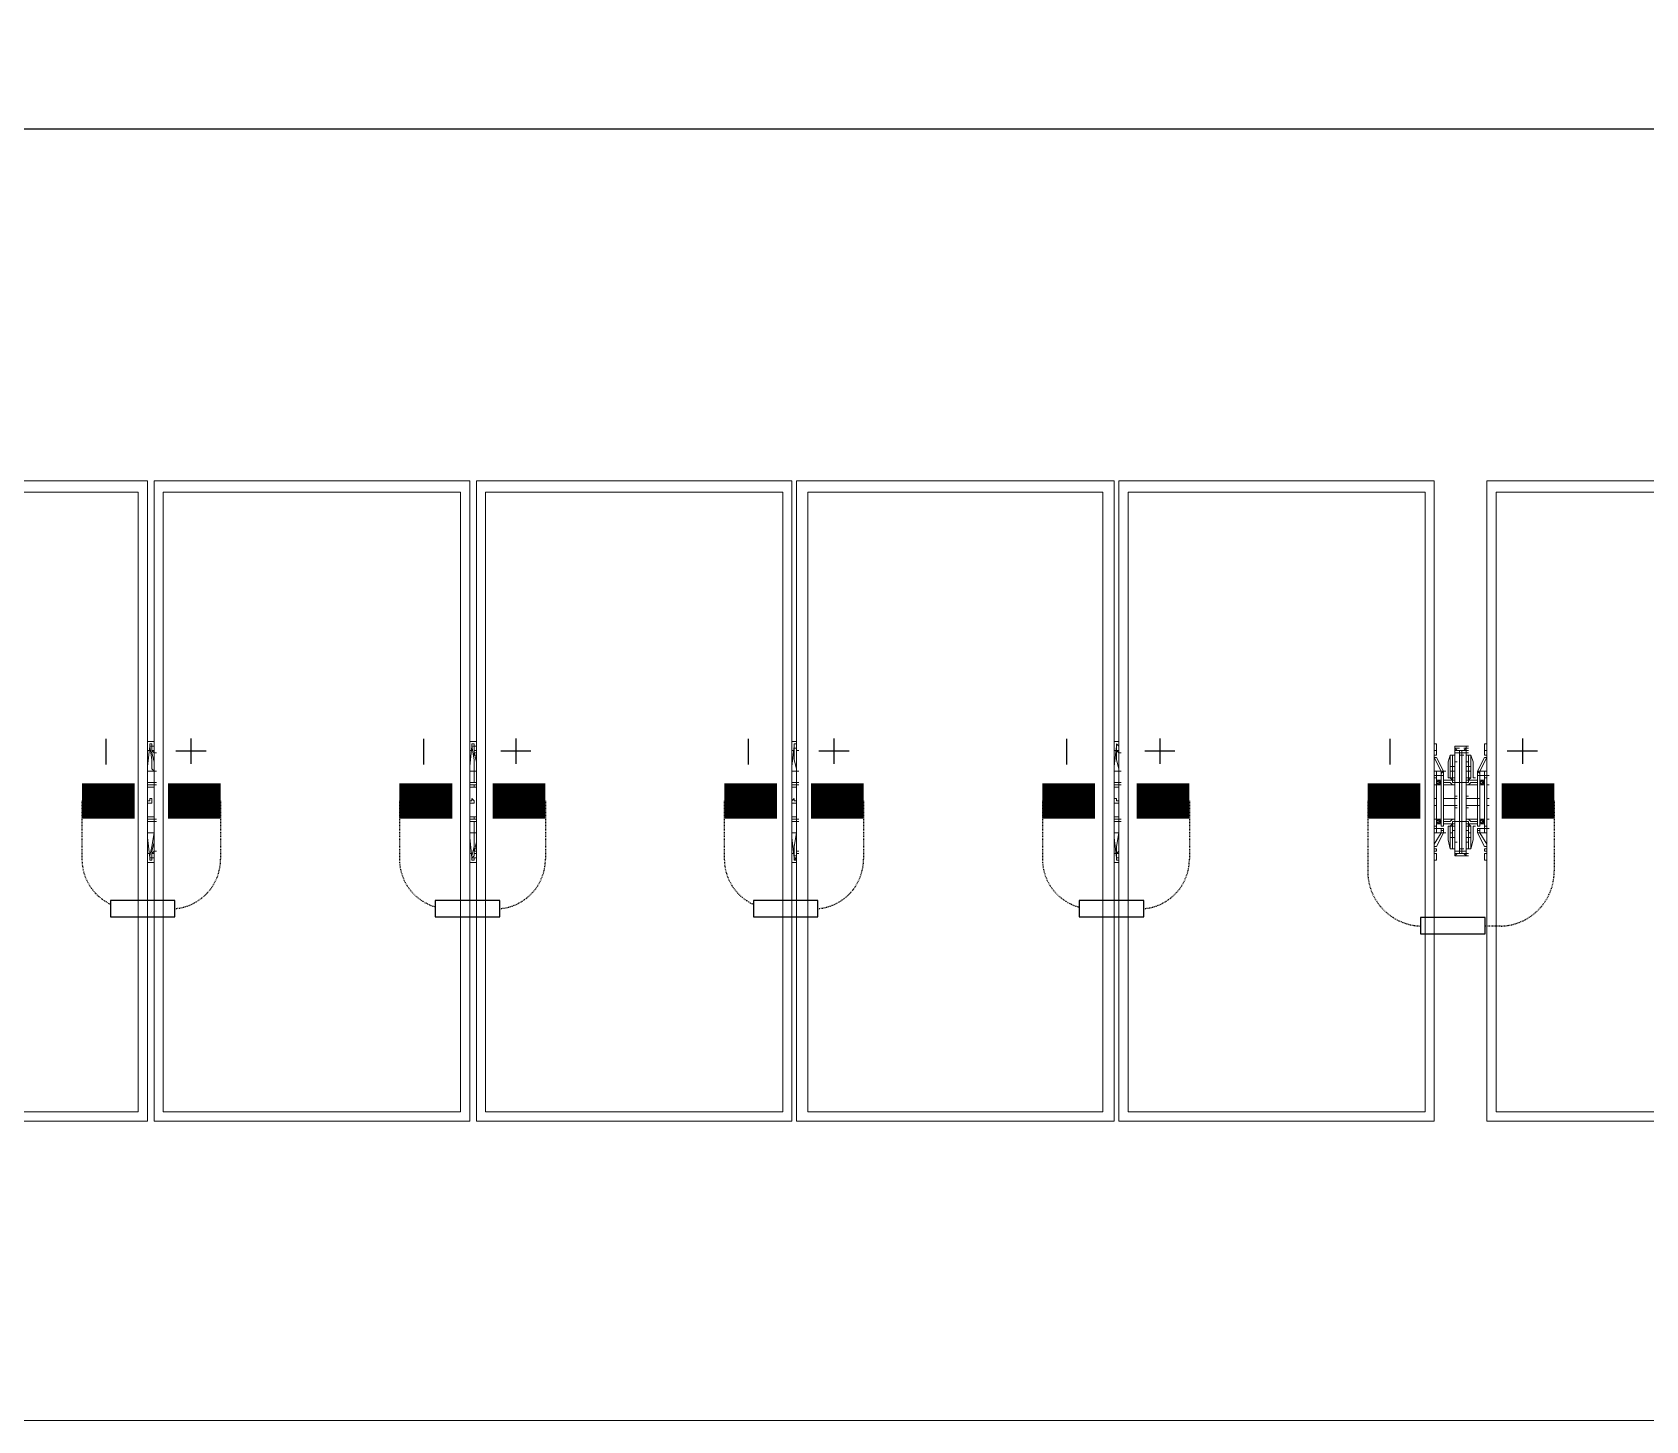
# Model space of a CAD drawing. Header units: feet. Extents: x -9903 to 12307, y -41 to 4121.
# Drawn here: x 8684.5 to 8912.8, y 1297.8 to 1494.2 of the extents above; entities that cross this region are included whole.
import ezdxf
from ezdxf.lldxf.tags import DXFTag

# ---------------------------------------------------------------- set-up
doc = ezdxf.new("R2010")
doc.units = ezdxf.units.FT
doc.header["$MEASUREMENT"] = 0
doc.linetypes.add('HIDDEN', pattern=[0.375, 0.25, -0.125])
for name, color, linetype in [('E-HARN-COMP', 8, 'Continuous'), ('E-TRNK-CABL-NEG', 6, 'HIDDEN'), ('E-TRUNK-CABLE-POS', 6, 'HIDDEN'), ('G-ANNO-TEXT', 1, 'Continuous'), ('Polarity-Text', 7, 'Continuous'), ('PV-DC-CABL-UG-', 10, 'DC-')]:
    doc.layers.add(name, color=color, linetype=linetype)
doc.styles.add('NEI-A', font='arial.ttf')
tags = doc.linetypes.add('DC-', pattern='A,0.176989,-0.049113,["DC-",NEI-A,S=0.1,R=0,X=0,Y=-0.05],-0.049113,-0.250887,0.176989', length=0.703091).pattern_tags.tags
tags[6] = DXFTag(74, 10)

# ---------------------------------------------------------------- blocks, each defined once
blk = doc.blocks.new('A$Cc93f9aa1')
at = {"lineweight": 5}
for points in [[(1.2233, 0), (0.9933, 0), (0.9933, 0.4666), (1.2233, 0.4666)], [(1.4583, 0), (1.2283, 0), (1.2283, 0.4666), (1.4583, 0.4666)], [(1.4633, 0.4666), (1.6933, 0.4666), (1.6933, 0), (1.4633, 0)], [(1.6966, 0.4666), (1.9283, 0.4666), (1.9283, 0), (1.6966, 0)], [(1.9316, 0), (2.1616, 0), (2.1616, 0.4666), (1.9316, 0.4666)], [(2.1999, 0), (2.4299, 0), (2.4299, 0.4666), (2.1999, 0.4666)], [(1, 0.0067), (1, 0.4583), (1.2166, 0.4583), (1.2166, 0.0067)], [(1.4516, 0.4583), (1.2349, 0.4583), (1.2349, 0.0067), (1.4516, 0.0067)], [(1.6866, 0.4583), (1.4699, 0.4583), (1.4699, 0.0067), (1.6866, 0.0067)], [(1.9199, 0.4583), (1.7049, 0.4583), (1.7049, 0.0067), (1.9199, 0.0067)], [(2.1549, 0.4583), (1.9383, 0.4583), (1.9383, 0.0067), (2.1549, 0.0067)], [(2.2066, 0.4583), (2.4232, 0.4583), (2.4232, 0.0067), (2.2066, 0.0067)], [(2.1632, 0.27), (2.1632, 0.2667), (2.1632, 0.27), (2.1632, 0.275), (2.1616, 0.275), (2.1632, 0.275)], [(2.1866, 0.2683), (2.1849, 0.2683), (2.1849, 0.2733), (2.1849, 0.2717), (2.1832, 0.2717), (2.1849, 0.2717), (2.1866, 0.2717), (2.1849, 0.2717), (2.1832, 0.27), (2.1849, 0.27), (2.1849, 0.2683)], [(2.1866, 0.2733), (2.1849, 0.2733)], [(2.1982, 0.2667), (2.1982, 0.27), (2.1982, 0.275), (2.1999, 0.275), (2.1982, 0.275), (2.1982, 0.27)], [(2.1732, 0.2567), (2.1732, 0.2517), (2.1732, 0.25), (2.1749, 0.25), (2.1749, 0.255), (2.1732, 0.255), (2.1732, 0.2567), (2.1732, 0.2583), (2.1732, 0.2667), (2.1749, 0.2667), (2.1732, 0.2667), (2.1716, 0.2617), (2.1716, 0.25), (2.1716, 0.2517), (2.1716, 0.25), (2.1716, 0.2617), (2.1732, 0.2667), (2.1732, 0.2583), (2.1749, 0.2583), (2.1749, 0.255), (2.1732, 0.255), (2.1732, 0.2567), (2.1732, 0.2583), (2.1749, 0.2583), (2.1749, 0.2667), (2.1766, 0.2667), (2.1749, 0.2667), (2.1749, 0.2583), (2.1749, 0.255), (2.1749, 0.25), (2.1732, 0.25)], [(2.1799, 0.2683), (2.1799, 0.2467), (2.1766, 0.2467), (2.1766, 0.2683)], [(2.1782, 0.2617), (2.1766, 0.2617)], [(2.1816, 0.27), (2.1799, 0.27), (2.1782, 0.27), (2.1799, 0.27)], [(2.1832, 0.2683), (2.1816, 0.2683), (2.1799, 0.2683), (2.1816, 0.2683), (2.1799, 0.2683), (2.1816, 0.2683)], [(2.1816, 0.2683), (2.1799, 0.2683)], [(2.1816, 0.27), (2.1832, 0.27)], [(2.1832, 0.2683), (2.1816, 0.2683), (2.1816, 0.27), (2.1832, 0.27), (2.1816, 0.27), (2.1832, 0.27), (2.1816, 0.27), (2.1816, 0.2683)], [(2.1816, 0.2683), (2.1816, 0.2467), (2.1849, 0.2467), (2.1849, 0.2683)], [(2.1866, 0.2667), (2.1882, 0.2667), (2.1882, 0.2583), (2.1866, 0.2583), (2.1866, 0.2667), (2.1849, 0.2667), (2.1866, 0.2667), (2.1866, 0.2583), (2.1882, 0.2583), (2.1882, 0.2667)], [(2.1866, 0.2617), (2.1849, 0.2617)], [(2.1866, 0.2617), (2.1849, 0.2617)], [(2.1882, 0.2667), (2.1899, 0.2617), (2.1899, 0.25), (2.1899, 0.2517), (2.1899, 0.25), (2.1899, 0.2617)], [(2.1899, 0.25), (2.1899, 0.26), (2.1899, 0.25), (2.1916, 0.25)], [(2.1632, 0.2467), (2.1632, 0.245), (2.1616, 0.245), (2.1632, 0.245), (2.1649, 0.245), (2.1649, 0.2467), (2.1649, 0.2483), (2.1632, 0.2483)], [(2.1649, 0.2483), (2.1632, 0.2467), (2.1649, 0.245), (2.1666, 0.2467)], [(2.1649, 0.2483), (2.1632, 0.2467), (2.1649, 0.245), (2.1666, 0.2467)], [(2.1649, 0.2483), (2.1666, 0.2483)], [(2.1666, 0.245), (2.1666, 0.2483), (2.1666, 0.2467), (2.1649, 0.2467), (2.1666, 0.2467), (2.1649, 0.2467), (2.1666, 0.2467), (2.1649, 0.2467), (2.1666, 0.2467), (2.1649, 0.2467), (2.1666, 0.2467), (2.1649, 0.2467), (2.1666, 0.2467), (2.1649, 0.2467), (2.1666, 0.2467), (2.1649, 0.2467), (2.1666, 0.2467), (2.1649, 0.2467), (2.1666, 0.2467), (2.1649, 0.2467), (2.1666, 0.2467), (2.1666, 0.245), (2.1649, 0.245)], [(2.1699, 0.255), (2.1682, 0.255), (2.1666, 0.2533), (2.1682, 0.255), (2.1682, 0.2517), (2.1666, 0.2517), (2.1682, 0.2517), (2.1682, 0.255)], [(2.1666, 0.2517), (2.1666, 0.2533)], [(2.1666, 0.215), (2.1682, 0.215), (2.1682, 0.2517), (2.1666, 0.2517), (2.1682, 0.2517), (2.1682, 0.215)], [(2.1749, 0.2483), (2.1766, 0.2483)], [(2.1866, 0.2483), (2.1849, 0.2483)], [(2.1882, 0.2567), (2.1882, 0.2583), (2.1882, 0.2567), (2.1882, 0.2517), (2.1882, 0.25), (2.1866, 0.25), (2.1866, 0.255), (2.1882, 0.255)], [(2.1882, 0.25), (2.1866, 0.2483), (2.1866, 0.25), (2.1866, 0.2483), (2.1882, 0.25), (2.1866, 0.2483), (2.1882, 0.2483), (2.1866, 0.2483)], [(2.1949, 0.255), (2.1932, 0.255), (2.1949, 0.2533), (2.1932, 0.255)], [(2.1949, 0.2517), (2.1932, 0.2517), (2.1932, 0.215), (2.1949, 0.215), (2.1932, 0.215), (2.1932, 0.2517), (2.1949, 0.2517), (2.1932, 0.2517), (2.1932, 0.255), (2.1932, 0.2517)], [(2.1982, 0.2517), (2.1949, 0.2517), (2.1949, 0.2533), (2.1949, 0.2517)], [(2.1966, 0.2483), (2.1949, 0.2467), (2.1966, 0.245), (2.1982, 0.2467)], [(2.1966, 0.2483), (2.1949, 0.2467), (2.1966, 0.245), (2.1982, 0.2467)], [(2.1966, 0.245), (2.1982, 0.245), (2.1982, 0.2467), (2.1982, 0.2483), (2.1966, 0.2483), (2.1949, 0.2483), (2.1949, 0.2467), (2.1949, 0.245)], [(2.1766, 0.245), (2.1682, 0.245)], [(2.1932, 0.245), (2.1849, 0.245)], [(2.2016, 0.245), (2.1999, 0.245)], [(1.225, 0.235), (1.2266, 0.235), (1.2266, 0.2317), (1.2233, 0.2317), (1.2233, 0.2333), (1.225, 0.2333)], [(1.4599, 0.235), (1.4616, 0.2333), (1.4616, 0.2317), (1.4583, 0.2317), (1.4583, 0.2333), (1.4599, 0.2333)], [(1.6949, 0.235), (1.6949, 0.2333), (1.6966, 0.2333), (1.6966, 0.2317), (1.6949, 0.2317), (1.6933, 0.2317), (1.6933, 0.2333)], [(1.9283, 0.235), (1.9299, 0.235), (1.9299, 0.2333), (1.9316, 0.2333), (1.9316, 0.2317), (1.9299, 0.2317), (1.9283, 0.2317), (1.9283, 0.2333)], [(2.1632, 0.235), (2.1616, 0.235)], [(2.1632, 0.235), (2.1616, 0.235)], [(2.1632, 0.23), (2.1616, 0.23)], [(2.1632, 0.23), (2.1616, 0.23)], [(2.2016, 0.235), (2.1999, 0.235)], [(2.2016, 0.235), (2.1999, 0.235)], [(2.2016, 0.23), (2.1999, 0.23)], [(2.2016, 0.23), (2.1999, 0.23)], [(2.1632, 0.2167), (2.1649, 0.2167), (2.1649, 0.2183), (2.1666, 0.2183), (2.1649, 0.2183), (2.1666, 0.2183), (2.1649, 0.2183), (2.1666, 0.2183), (2.1649, 0.2183), (2.1666, 0.2183), (2.1649, 0.2183), (2.1649, 0.2167), (2.1666, 0.2167), (2.1666, 0.2183), (2.1666, 0.22), (2.1649, 0.22), (2.1632, 0.22), (2.1616, 0.22), (2.1632, 0.22), (2.1632, 0.2183)], [(2.1649, 0.22), (2.1632, 0.2183), (2.1649, 0.2167), (2.1666, 0.2183)], [(2.1649, 0.22), (2.1632, 0.2183), (2.1649, 0.2167), (2.1666, 0.2183)], [(2.1649, 0.22), (2.1632, 0.22), (2.1632, 0.2183), (2.1632, 0.2167), (2.1649, 0.2167), (2.1666, 0.2167), (2.1666, 0.2183), (2.1666, 0.22)], [(2.1666, 0.21), (2.1666, 0.2117), (2.1666, 0.2133), (2.1632, 0.2133), (2.1632, 0.21)], [(2.1649, 0.2167), (2.1666, 0.2167), (2.1666, 0.2183), (2.1649, 0.2183), (2.1649, 0.22), (2.1666, 0.22), (2.1666, 0.2183), (2.1649, 0.2183), (2.1666, 0.2183), (2.1649, 0.2183), (2.1666, 0.2183), (2.1649, 0.2183), (2.1666, 0.2183), (2.1649, 0.2183), (2.1666, 0.2183), (2.1649, 0.2183), (2.1649, 0.22), (2.1666, 0.22), (2.1666, 0.2183), (2.1666, 0.2167)], [(2.1666, 0.2133), (2.1682, 0.2133), (2.1682, 0.21), (2.1682, 0.2133)], [(2.1682, 0.22), (2.1766, 0.22)], [(2.1732, 0.1983), (2.1716, 0.205), (2.1716, 0.215), (2.1716, 0.2133), (2.1716, 0.215), (2.1716, 0.205)], [(2.1732, 0.2133), (2.1732, 0.2083), (2.1732, 0.21), (2.1749, 0.21), (2.1749, 0.2117), (2.1749, 0.215), (2.1732, 0.215), (2.1732, 0.2083), (2.1732, 0.2067), (2.1732, 0.2083), (2.1732, 0.21), (2.1749, 0.21), (2.1749, 0.2117), (2.1749, 0.215), (2.1749, 0.2167), (2.1732, 0.215), (2.1749, 0.2167), (2.1732, 0.215), (2.1749, 0.2167), (2.1749, 0.215), (2.1732, 0.215)], [(2.1849, 0.22), (2.1932, 0.22)], [(2.1882, 0.2167), (2.1866, 0.2167), (2.1882, 0.215), (2.1866, 0.2167), (2.1882, 0.215), (2.1866, 0.2167), (2.1882, 0.2167), (2.1866, 0.2167), (2.1849, 0.2167), (2.1866, 0.2167)], [(2.1882, 0.2067), (2.1882, 0.2083), (2.1882, 0.215), (2.1866, 0.215), (2.1866, 0.2117), (2.1866, 0.21), (2.1882, 0.21), (2.1882, 0.2083)], [(2.1882, 0.1983), (2.1899, 0.205), (2.1899, 0.215), (2.1899, 0.2133), (2.1899, 0.215), (2.1899, 0.205)], [(2.1966, 0.22), (2.1949, 0.2183), (2.1966, 0.2167), (2.1982, 0.2183)], [(2.1966, 0.22), (2.1949, 0.2183), (2.1966, 0.2167), (2.1982, 0.2183)], [(2.1966, 0.2167), (2.1982, 0.2167), (2.1982, 0.2183), (2.1982, 0.22), (2.1966, 0.22), (2.1949, 0.22), (2.1949, 0.2183), (2.1949, 0.2167)], [(2.1982, 0.2183), (2.1966, 0.2183)], [(2.1982, 0.2183), (2.1966, 0.2183)], [(2.2016, 0.22), (2.1999, 0.22)], [(2.1699, 0.21), (2.1682, 0.21), (2.1682, 0.2117), (2.1666, 0.2117), (2.1682, 0.2117), (2.1682, 0.21)], [(2.1732, 0.1983), (2.1732, 0.2067), (2.1749, 0.2067), (2.1749, 0.1983)], [(2.1732, 0.1983), (2.1749, 0.1983), (2.1749, 0.2067), (2.1732, 0.2067)], [(2.1749, 0.21), (2.1749, 0.2067)], [(2.1782, 0.2033), (2.1766, 0.2033)], [(2.1782, 0.2033), (2.1766, 0.2033)], [(2.1866, 0.2033), (2.1849, 0.2033)], [(2.1866, 0.2033), (2.1849, 0.2033)], [(2.1866, 0.2067), (2.1866, 0.21)], [(2.1882, 0.1983), (2.1866, 0.1983), (2.1866, 0.2067), (2.1882, 0.2067)], [(2.1882, 0.1983), (2.1882, 0.2067), (2.1866, 0.2067), (2.1866, 0.1983)], [(2.1949, 0.21), (2.1932, 0.21)], [(2.1616, 0.19), (2.1632, 0.19), (2.1632, 0.195), (2.1632, 0.19)], [(2.1632, 0.1983), (2.1632, 0.1967)], [(2.1766, 0.1983), (2.1749, 0.1983)], [(2.1799, 0.195), (2.1782, 0.195)], [(2.1832, 0.1983), (2.1816, 0.1983), (2.1799, 0.1983), (2.1816, 0.1983)], [(2.1832, 0.1967), (2.1816, 0.1967)], [(2.1866, 0.1983), (2.1849, 0.1983)], [(2.1982, 0.1967), (2.1982, 0.1983)], [(2.1999, 0.19), (2.1982, 0.19), (2.1982, 0.195), (2.1982, 0.19)]]:
    blk.add_lwpolyline(points, close=True, dxfattribs=at)
for points in [[(2.1616, 0.4666), (2.1616, 0)], [(2.1999, 0), (2.1999, 0.4666)], [(2.1549, 0.0067), (2.1549, 0.4583)], [(2.2066, 0.0067), (2.2066, 0.4583)], [(1.2233, 0.2767), (1.2283, 0.2767)], [(1.225, 0.27), (1.225, 0.2733), (1.225, 0.275), (1.225, 0.2733), (1.2266, 0.2733), (1.2266, 0.27), (1.2283, 0.2683)], [(1.225, 0.275), (1.2266, 0.275)], [(1.2299, 0.255), (1.2283, 0.255), (1.2266, 0.2567), (1.2266, 0.2633), (1.225, 0.2733)], [(1.4583, 0.2767), (1.4633, 0.2767)], [(1.4616, 0.2683), (1.4616, 0.27), (1.4616, 0.2733), (1.4599, 0.2733), (1.4599, 0.275), (1.4616, 0.275)], [(1.4599, 0.275), (1.4599, 0.2733), (1.4599, 0.27)], [(1.4633, 0.255), (1.4616, 0.255), (1.4616, 0.2633), (1.4599, 0.2733)], [(1.6933, 0.2767), (1.6966, 0.2767)], [(1.6949, 0.2733), (1.6949, 0.275), (1.6949, 0.2733)], [(1.6966, 0.2683), (1.6966, 0.27), (1.6966, 0.2717), (1.6949, 0.2717), (1.6949, 0.2733), (1.6949, 0.27)], [(1.6983, 0.255), (1.6966, 0.255), (1.6966, 0.2567), (1.6949, 0.2633), (1.6949, 0.2733)], [(1.9283, 0.2767), (1.9316, 0.2767)], [(1.9283, 0.2733), (1.9283, 0.27)], [(1.9333, 0.255), (1.9316, 0.255), (1.9316, 0.2567), (1.9299, 0.2633), (1.9299, 0.2733), (1.9299, 0.275), (1.9299, 0.27), (1.9316, 0.2683)], [(2.1799, 0.2467), (2.1799, 0.2667), (2.1799, 0.2683), (2.1799, 0.27), (2.1782, 0.27), (2.1766, 0.27), (2.1782, 0.27), (2.1766, 0.27), (2.1766, 0.2733), (2.1766, 0.2717), (2.1782, 0.2717), (2.1766, 0.2717), (2.1766, 0.2733), (2.1766, 0.2683), (2.1782, 0.2683), (2.1766, 0.2683), (2.1766, 0.27), (2.1766, 0.2617), (2.1766, 0.2383), (2.1766, 0.235), (2.1782, 0.235), (2.1766, 0.235), (2.1782, 0.235), (2.1766, 0.235), (2.1682, 0.235), (2.1682, 0.23), (2.1766, 0.23), (2.1782, 0.23), (2.1766, 0.23), (2.1782, 0.23), (2.1766, 0.23), (2.1782, 0.23), (2.1766, 0.23), (2.1782, 0.23), (2.1766, 0.23), (2.1782, 0.23)], [(2.1799, 0.2717), (2.1782, 0.2717), (2.1766, 0.2717), (2.1782, 0.27), (2.1799, 0.27), (2.1799, 0.2683), (2.1799, 0.2667), (2.1816, 0.2667), (2.1832, 0.2667), (2.1816, 0.2667), (2.1799, 0.2667), (2.1799, 0.2467), (2.1799, 0.2683), (2.1766, 0.2683), (2.1766, 0.2467), (2.1799, 0.2467), (2.1799, 0.2183), (2.1799, 0.1967), (2.1766, 0.1967), (2.1766, 0.2183), (2.1749, 0.2183), (2.1749, 0.2167), (2.1766, 0.2167), (2.1749, 0.2167), (2.1766, 0.2167), (2.1749, 0.2167), (2.1766, 0.2167), (2.1749, 0.2167), (2.1766, 0.2167), (2.1682, 0.2167)], [(2.1766, 0.2733), (2.1832, 0.2733), (2.1849, 0.2733), (2.1782, 0.2733), (2.1766, 0.2733), (2.1782, 0.2733), (2.1766, 0.2733), (2.1782, 0.2733)], [(2.1766, 0.2717), (2.1782, 0.27)], [(2.1782, 0.2717), (2.1766, 0.2717)], [(2.1832, 0.2717), (2.1849, 0.2717), (2.1832, 0.27), (2.1849, 0.27), (2.1849, 0.2617), (2.1849, 0.2383), (2.1849, 0.235), (2.1866, 0.235), (2.1849, 0.235), (2.1932, 0.235), (2.1932, 0.23), (2.1849, 0.23), (2.1849, 0.2267), (2.1849, 0.23), (2.1866, 0.23), (2.1849, 0.23), (2.1866, 0.23), (2.1849, 0.23)], [(2.1849, 0.2367), (2.1849, 0.235), (2.1866, 0.235), (2.1849, 0.235), (2.1849, 0.2383), (2.1849, 0.2617), (2.1849, 0.27), (2.1866, 0.27), (2.1849, 0.27), (2.1866, 0.27), (2.1849, 0.27), (2.1866, 0.27), (2.1849, 0.27), (2.1849, 0.2733), (2.1849, 0.2717)], [(2.1849, 0.2733), (2.1866, 0.2733)], [(2.1632, 0.2517), (2.1666, 0.2517), (2.1632, 0.2517), (2.1632, 0.25), (2.1616, 0.25), (2.1616, 0.2517), (2.1632, 0.2517), (2.1632, 0.255), (2.1666, 0.255), (2.1666, 0.2533), (2.1666, 0.255), (2.1682, 0.255), (2.1632, 0.265), (2.1682, 0.255), (2.1666, 0.255), (2.1632, 0.255), (2.1632, 0.2517), (2.1632, 0.25), (2.1616, 0.25), (2.1616, 0.215), (2.1632, 0.215), (2.1632, 0.2133), (2.1666, 0.2133), (2.1666, 0.2117), (2.1666, 0.21), (2.1682, 0.21), (2.1632, 0.2), (2.1682, 0.21), (2.1666, 0.21), (2.1632, 0.21), (2.1632, 0.2133), (2.1616, 0.2133), (2.1616, 0.215), (2.1616, 0.2133)], [(2.1632, 0.2667), (2.1632, 0.2667)], [(2.1632, 0.2667), (2.1632, 0.2667)], [(2.1699, 0.235), (2.1682, 0.235), (2.1766, 0.235), (2.1766, 0.2383), (2.1766, 0.2617), (2.1766, 0.27), (2.1782, 0.27), (2.1766, 0.27), (2.1782, 0.27)], [(2.1682, 0.2483), (2.1766, 0.2483), (2.1749, 0.2483), (2.1732, 0.25), (2.1749, 0.2483), (2.1766, 0.2483), (2.1749, 0.2483), (2.1732, 0.25), (2.1716, 0.25), (2.1716, 0.26), (2.1716, 0.25), (2.1732, 0.25), (2.1749, 0.2483), (2.1732, 0.25), (2.1749, 0.2483), (2.1749, 0.25), (2.1749, 0.2483), (2.1749, 0.2467), (2.1766, 0.2467), (2.1766, 0.2183), (2.1799, 0.2183), (2.1799, 0.2467), (2.1816, 0.2467), (2.1816, 0.2183), (2.1849, 0.2183), (2.1849, 0.2467), (2.1866, 0.2467), (2.1866, 0.2483), (2.1849, 0.2483), (2.1932, 0.2483)], [(2.1732, 0.26), (2.1732, 0.26)], [(2.1732, 0.26), (2.1732, 0.26)], [(2.1766, 0.27), (2.1766, 0.27)], [(2.1766, 0.27), (2.1766, 0.27)], [(2.1766, 0.2617), (2.1782, 0.2617)], [(2.1766, 0.2617), (2.1782, 0.2617)], [(2.1782, 0.27), (2.1799, 0.27)], [(2.1782, 0.27), (2.1799, 0.27)], [(2.1932, 0.2167), (2.1849, 0.2167), (2.1866, 0.2167), (2.1866, 0.2183), (2.1849, 0.2183), (2.1849, 0.1967), (2.1816, 0.1967), (2.1816, 0.2183), (2.1799, 0.2183), (2.1799, 0.2467), (2.1816, 0.2467), (2.1816, 0.2683), (2.1849, 0.2683), (2.1849, 0.2467), (2.1816, 0.2467), (2.1816, 0.2183), (2.1849, 0.2183), (2.1849, 0.2467)], [(2.1849, 0.27), (2.1849, 0.27)], [(2.1849, 0.27), (2.1849, 0.27)], [(2.1882, 0.26), (2.1882, 0.26)], [(2.1882, 0.26), (2.1882, 0.26)], [(2.1999, 0.2517), (2.1999, 0.25), (2.1999, 0.2517), (2.1982, 0.2517), (2.1982, 0.255), (2.1949, 0.255), (2.1949, 0.2533), (2.1949, 0.255), (2.1932, 0.255), (2.1982, 0.265), (2.1932, 0.255), (2.1949, 0.255), (2.1982, 0.255), (2.1982, 0.2517), (2.1982, 0.25), (2.1999, 0.25), (2.1999, 0.215), (2.1982, 0.215), (2.1982, 0.2133), (2.1949, 0.2133), (2.1949, 0.2117), (2.1949, 0.21), (2.1949, 0.2117), (2.1932, 0.2117), (2.1932, 0.21), (2.1932, 0.2133), (2.1949, 0.2133), (2.1949, 0.2117), (2.1932, 0.2117), (2.1932, 0.21), (2.1932, 0.2133), (2.1949, 0.2133), (2.1982, 0.2133), (2.1982, 0.215), (2.1999, 0.215), (2.1999, 0.25), (2.1982, 0.25), (2.1982, 0.2517), (2.1999, 0.2517), (2.2016, 0.2517)], [(2.1982, 0.2667), (2.1982, 0.2667)], [(2.1982, 0.2667), (2.1982, 0.2667)], [(1.2299, 0.2467), (1.2283, 0.2467), (1.2283, 0.255)], [(1.4633, 0.2467), (1.4616, 0.2467), (1.4616, 0.255)], [(1.6983, 0.2467), (1.6966, 0.2467), (1.6966, 0.255)], [(1.9333, 0.2467), (1.9316, 0.2467), (1.9316, 0.255)], [(2.1632, 0.2133), (2.1632, 0.215), (2.1616, 0.215), (2.1616, 0.25), (2.1616, 0.2517)], [(2.1616, 0.2517), (2.1632, 0.2517), (2.1616, 0.2517)], [(2.1632, 0.2483), (2.1632, 0.2483)], [(2.1666, 0.2483), (2.1649, 0.2483), (2.1632, 0.2483), (2.1632, 0.2467), (2.1632, 0.245), (2.1649, 0.245), (2.1666, 0.245), (2.1666, 0.2467), (2.1666, 0.2483), (2.1649, 0.2483)], [(2.1649, 0.2483), (2.1649, 0.2483)], [(2.1649, 0.2483), (2.1649, 0.245)], [(2.1666, 0.2517), (2.1666, 0.2517)], [(2.1666, 0.2483), (2.1666, 0.2483)], [(2.1666, 0.2467), (2.1666, 0.2483)], [(2.1682, 0.2517), (2.1682, 0.2517)], [(2.1682, 0.2517), (2.1682, 0.2517)], [(2.1749, 0.2483), (2.1766, 0.2483)], [(2.1749, 0.2483), (2.1766, 0.2483)], [(2.1866, 0.2583), (2.1866, 0.255)], [(2.1866, 0.2583), (2.1866, 0.255), (2.1882, 0.255), (2.1882, 0.2567)], [(2.1866, 0.255), (2.1866, 0.25), (2.1882, 0.25), (2.1882, 0.2567)], [(2.1866, 0.2483), (2.1882, 0.25)], [(2.1866, 0.2483), (2.1882, 0.25)], [(2.1866, 0.2483), (2.1882, 0.2483)], [(2.1866, 0.2483), (2.1882, 0.2483)], [(2.1932, 0.2517), (2.1932, 0.2517)], [(2.1932, 0.2517), (2.1932, 0.2517)], [(2.1949, 0.2517), (2.1949, 0.2517)], [(2.1982, 0.2467), (2.1982, 0.2483), (2.1966, 0.2483), (2.1949, 0.2483), (2.1949, 0.2467), (2.1949, 0.245), (2.1949, 0.2483), (2.1966, 0.2483), (2.1966, 0.245), (2.1949, 0.245), (2.1966, 0.245), (2.1949, 0.245), (2.1949, 0.2467), (2.1949, 0.2483), (2.1966, 0.2483), (2.1966, 0.2467), (2.1966, 0.245), (2.1982, 0.245), (2.1982, 0.2467), (2.1966, 0.2467), (2.1982, 0.2467), (2.1966, 0.2467), (2.1982, 0.2467), (2.1966, 0.2467), (2.1982, 0.2467), (2.1966, 0.2467), (2.1982, 0.2467), (2.1966, 0.2467), (2.1982, 0.2467), (2.1966, 0.2467), (2.1982, 0.2467), (2.1966, 0.2467), (2.1982, 0.2467), (2.1966, 0.2467), (2.1982, 0.2467), (2.1966, 0.2467), (2.1982, 0.2467), (2.1966, 0.2467)], [(2.1949, 0.2483), (2.1949, 0.2483)], [(2.1966, 0.2483), (2.1966, 0.2483)], [(2.1982, 0.2483), (2.1982, 0.2483)], [(1.2233, 0.2467), (1.2283, 0.2467)], [(1.2233, 0.245), (1.2283, 0.245), (1.2299, 0.245)], [(1.2233, 0.2433), (1.2266, 0.2433), (1.2283, 0.2433), (1.2283, 0.245)], [(1.4583, 0.2467), (1.4616, 0.2467)], [(1.4583, 0.245), (1.4616, 0.245), (1.4633, 0.245)], [(1.4583, 0.2433), (1.4616, 0.2433), (1.4633, 0.2433)], [(1.4616, 0.2433), (1.4616, 0.245)], [(1.6933, 0.2467), (1.6966, 0.2467)], [(1.6933, 0.245), (1.6966, 0.245), (1.6983, 0.245)], [(1.6966, 0.245), (1.6966, 0.2433), (1.6933, 0.2433)], [(1.9283, 0.2467), (1.9316, 0.2467)], [(1.9283, 0.245), (1.9316, 0.245), (1.9333, 0.245)], [(1.9316, 0.245), (1.9316, 0.2433), (1.9283, 0.2433)], [(2.1632, 0.2467), (2.1632, 0.2467)], [(2.1632, 0.245), (2.1632, 0.245)], [(2.1649, 0.2467), (2.1666, 0.2467)], [(2.1649, 0.245), (2.1666, 0.245)], [(2.1649, 0.245), (2.1649, 0.245)], [(2.1666, 0.2467), (2.1666, 0.2467)], [(2.1666, 0.245), (2.1666, 0.2467)], [(2.1666, 0.245), (2.1666, 0.245)], [(2.1749, 0.245), (2.1732, 0.2467), (2.1682, 0.2467)], [(2.1832, 0.1933), (2.1849, 0.1933), (2.1832, 0.195), (2.1849, 0.1933), (2.1832, 0.1933), (2.1766, 0.1933), (2.1782, 0.1933), (2.1766, 0.1933), (2.1766, 0.195), (2.1766, 0.1967), (2.1766, 0.195), (2.1782, 0.195), (2.1766, 0.1933), (2.1782, 0.1933), (2.1766, 0.1933), (2.1782, 0.195), (2.1799, 0.195), (2.1782, 0.195), (2.1766, 0.195), (2.1766, 0.1967), (2.1766, 0.195), (2.1766, 0.1933), (2.1782, 0.195), (2.1799, 0.195), (2.1799, 0.1967), (2.1816, 0.1967), (2.1832, 0.1967), (2.1816, 0.1967), (2.1799, 0.1967), (2.1816, 0.1967), (2.1799, 0.1967), (2.1799, 0.2467), (2.1816, 0.2467)], [(2.1766, 0.2467), (2.1766, 0.2183), (2.1799, 0.2183), (2.1799, 0.1983), (2.1799, 0.1967), (2.1816, 0.1967), (2.1816, 0.195), (2.1799, 0.195), (2.1816, 0.195), (2.1832, 0.195), (2.1816, 0.195), (2.1832, 0.195), (2.1849, 0.1933), (2.1849, 0.195), (2.1866, 0.195), (2.1849, 0.195), (2.1849, 0.1967), (2.1849, 0.195), (2.1866, 0.195)], [(2.1782, 0.2367), (2.1766, 0.2367), (2.1782, 0.2367), (2.1766, 0.2367), (2.1766, 0.2383), (2.1766, 0.2367), (2.1766, 0.235), (2.1782, 0.235), (2.1766, 0.235), (2.1766, 0.2367)], [(2.1949, 0.235), (2.1932, 0.235), (2.1849, 0.235), (2.1866, 0.235), (2.1849, 0.235), (2.1849, 0.2367), (2.1849, 0.2383), (2.1849, 0.2367), (2.1866, 0.2367), (2.1849, 0.2367), (2.1866, 0.2367)], [(2.1932, 0.2467), (2.1882, 0.2467), (2.1866, 0.245)], [(2.1949, 0.2467), (2.1949, 0.2467)], [(2.1949, 0.245), (2.1949, 0.245)], [(2.1966, 0.245), (2.1966, 0.245)], [(2.1982, 0.2467), (2.1982, 0.2467)], [(2.1982, 0.245), (2.1982, 0.245)], [(2.1682, 0.235), (2.1682, 0.23)], [(2.1766, 0.23), (2.1766, 0.2267), (2.1766, 0.23), (2.1682, 0.23), (2.1699, 0.23)], [(2.1782, 0.195), (2.1766, 0.195), (2.1766, 0.1967), (2.1766, 0.195), (2.1766, 0.2033), (2.1766, 0.2267), (2.1766, 0.23), (2.1766, 0.2267), (2.1766, 0.2033), (2.1766, 0.195)], [(2.1866, 0.23), (2.1849, 0.23), (2.1866, 0.23), (2.1849, 0.23), (2.1866, 0.23), (2.1849, 0.23), (2.1849, 0.2267), (2.1849, 0.2033), (2.1849, 0.195), (2.1832, 0.195), (2.1849, 0.1933), (2.1782, 0.1933), (2.1799, 0.1933)], [(2.1849, 0.195), (2.1849, 0.2033), (2.1849, 0.2267), (2.1849, 0.23), (2.1932, 0.23), (2.1949, 0.23)], [(2.1932, 0.23), (2.1932, 0.235)], [(1.2233, 0.2217), (1.2266, 0.2217), (1.2283, 0.2217), (1.2283, 0.22)], [(1.2233, 0.22), (1.2283, 0.22), (1.2299, 0.22)], [(1.2283, 0.2183), (1.2233, 0.2183)], [(1.2299, 0.2183), (1.2283, 0.2183), (1.2283, 0.21), (1.2266, 0.2), (1.225, 0.1933), (1.225, 0.1917), (1.2266, 0.1917)], [(1.4583, 0.2217), (1.4633, 0.2217), (1.4616, 0.2217), (1.4616, 0.22)], [(1.4633, 0.22), (1.4616, 0.22), (1.4583, 0.22)], [(1.4616, 0.2183), (1.4583, 0.2183)], [(1.4616, 0.21), (1.4616, 0.2183), (1.4633, 0.2183)], [(1.6933, 0.2217), (1.6966, 0.2217), (1.6966, 0.22)], [(1.6933, 0.22), (1.6966, 0.22), (1.6983, 0.22)], [(1.6966, 0.2183), (1.6933, 0.2183)], [(1.6983, 0.2183), (1.6966, 0.2183), (1.6966, 0.21), (1.6949, 0.2), (1.6949, 0.1917), (1.6966, 0.1917)], [(1.9283, 0.2217), (1.9316, 0.2217), (1.9316, 0.22)], [(1.9283, 0.22), (1.9316, 0.22), (1.9333, 0.22)], [(1.9316, 0.2183), (1.9283, 0.2183)], [(1.9299, 0.1917), (1.9299, 0.2), (1.9316, 0.21), (1.9316, 0.2183), (1.9333, 0.2183)], [(2.1616, 0.2133), (2.1632, 0.2133), (2.1616, 0.2133)], [(2.1632, 0.22), (2.1632, 0.22)], [(2.1632, 0.2183), (2.1632, 0.2183)], [(2.1632, 0.2167), (2.1632, 0.2167)], [(2.1649, 0.22), (2.1649, 0.22)], [(2.1649, 0.2167), (2.1649, 0.2167)], [(2.1666, 0.22), (2.1666, 0.22)], [(2.1666, 0.2183), (2.1666, 0.2183)], [(2.1666, 0.2167), (2.1666, 0.2167)], [(2.1666, 0.215), (2.1666, 0.215)], [(2.1666, 0.215), (2.1666, 0.215)], [(2.1682, 0.2183), (2.1732, 0.2183), (2.1749, 0.22)], [(2.1682, 0.215), (2.1682, 0.215)], [(2.1682, 0.215), (2.1682, 0.215)], [(2.1716, 0.215), (2.1716, 0.205), (2.1716, 0.215), (2.1732, 0.215), (2.1749, 0.2167), (2.1732, 0.215)], [(2.1766, 0.2183), (2.1766, 0.1967), (2.1799, 0.1967), (2.1799, 0.1983), (2.1799, 0.2183), (2.1816, 0.2183), (2.1799, 0.2183)], [(2.1816, 0.2183), (2.1816, 0.1967), (2.1849, 0.1967), (2.1849, 0.2183)], [(2.1866, 0.22), (2.1882, 0.2183), (2.1932, 0.2183)], [(2.1866, 0.2167), (2.1866, 0.215)], [(2.1866, 0.2167), (2.1866, 0.215)], [(2.1882, 0.215), (2.1866, 0.2167)], [(2.1882, 0.215), (2.1866, 0.2167)], [(2.1866, 0.215), (2.1866, 0.2117)], [(2.1866, 0.215), (2.1882, 0.215), (2.1882, 0.2133)], [(2.1882, 0.2083), (2.1882, 0.2133)], [(2.1899, 0.215), (2.1899, 0.205), (2.1899, 0.215), (2.1916, 0.215)], [(2.1932, 0.215), (2.1932, 0.215)], [(2.1999, 0.2133), (2.1999, 0.215), (2.1999, 0.2133), (2.1982, 0.2133), (2.1982, 0.21), (2.1949, 0.21), (2.1932, 0.21), (2.1982, 0.2), (2.1932, 0.21), (2.1949, 0.21), (2.1982, 0.21), (2.1982, 0.2133), (2.1999, 0.2133), (2.2016, 0.2133)], [(2.1932, 0.215), (2.1932, 0.215)], [(2.1949, 0.2183), (2.1949, 0.22)], [(2.1966, 0.22), (2.1949, 0.22)], [(2.1949, 0.22), (2.1949, 0.2183)], [(2.1949, 0.22), (2.1949, 0.22)], [(2.1966, 0.22), (2.1949, 0.22)], [(2.1966, 0.22), (2.1949, 0.22)], [(2.1949, 0.2183), (2.1949, 0.22)], [(2.1949, 0.2167), (2.1949, 0.2183)], [(2.1949, 0.2183), (2.1949, 0.2167)], [(2.1949, 0.2183), (2.1949, 0.2183)], [(2.1949, 0.2183), (2.1949, 0.2167), (2.1966, 0.2167)], [(2.1949, 0.2167), (2.1966, 0.2167)], [(2.1949, 0.2167), (2.1966, 0.2167)], [(2.1949, 0.2167), (2.1949, 0.2167)], [(2.1949, 0.215), (2.1949, 0.215)], [(2.1949, 0.215), (2.1949, 0.215)], [(2.1966, 0.2183), (2.1966, 0.22)], [(2.1982, 0.22), (2.1966, 0.22)], [(2.1966, 0.22), (2.1966, 0.22)], [(2.1966, 0.2183), (2.1966, 0.22)], [(2.1966, 0.2183), (2.1982, 0.2183)], [(2.1966, 0.2183), (2.1982, 0.2183)], [(2.1966, 0.2183), (2.1982, 0.2183)], [(2.1966, 0.2183), (2.1982, 0.2183)], [(2.1966, 0.2183), (2.1982, 0.2183)], [(2.1966, 0.2183), (2.1982, 0.2183)], [(2.1966, 0.2183), (2.1982, 0.2183)], [(2.1966, 0.2183), (2.1982, 0.2183)], [(2.1966, 0.2167), (2.1966, 0.2183)], [(2.1966, 0.2183), (2.1982, 0.2183)], [(2.1966, 0.2183), (2.1982, 0.2183)], [(2.1966, 0.2183), (2.1982, 0.2183)], [(2.1966, 0.2183), (2.1982, 0.2183)], [(2.1966, 0.2183), (2.1982, 0.2183)], [(2.1966, 0.2183), (2.1966, 0.2167)], [(2.1966, 0.2183), (2.1982, 0.2183)], [(2.1966, 0.2167), (2.1982, 0.2167)], [(2.1966, 0.2167), (2.1966, 0.2167)], [(2.1982, 0.22), (2.1982, 0.22)], [(2.1982, 0.2183), (2.1982, 0.22)], [(2.1982, 0.2183), (2.1982, 0.2183)], [(2.1982, 0.2167), (2.1982, 0.2183)], [(2.1982, 0.2167), (2.1982, 0.2167)], [(1.4633, 0.21), (1.4616, 0.21), (1.4616, 0.2), (1.4599, 0.1933), (1.4599, 0.1917), (1.4616, 0.1917)], [(2.1732, 0.205), (2.1732, 0.205)], [(2.1732, 0.205), (2.1732, 0.205)], [(2.1866, 0.2117), (2.1866, 0.21), (2.1882, 0.21), (2.1882, 0.2083)], [(2.1882, 0.205), (2.1882, 0.205)], [(2.1882, 0.205), (2.1882, 0.205)], [(1.2233, 0.1883), (1.2283, 0.1883)], [(1.2283, 0.1967), (1.2266, 0.195), (1.2266, 0.1917), (1.225, 0.1917), (1.225, 0.19), (1.225, 0.1917), (1.225, 0.195)], [(1.4583, 0.1883), (1.4633, 0.1883)], [(1.4616, 0.1967), (1.4616, 0.195), (1.4616, 0.1933), (1.4599, 0.1917), (1.4599, 0.19), (1.4616, 0.19)], [(1.4599, 0.195), (1.4599, 0.1917), (1.4599, 0.19)], [(1.6933, 0.1883), (1.6966, 0.1883)], [(1.6949, 0.19), (1.6949, 0.1933), (1.6966, 0.1933), (1.6966, 0.195), (1.6966, 0.1967)], [(1.6949, 0.195), (1.6949, 0.1917), (1.6949, 0.19), (1.6966, 0.19)], [(1.9283, 0.195), (1.9283, 0.1917)], [(1.9283, 0.1883), (1.9316, 0.1883)], [(1.9316, 0.1967), (1.9299, 0.195), (1.9299, 0.19), (1.9316, 0.19)], [(1.9316, 0.1917), (1.9299, 0.1917), (1.9299, 0.19)], [(2.1632, 0.1983), (2.1632, 0.1983)], [(2.1632, 0.1983), (2.1632, 0.1983)], [(2.1632, 0.195), (2.1632, 0.195)], [(2.1632, 0.195), (2.1632, 0.195)], [(2.1732, 0.1983), (2.1732, 0.1983)], [(2.1732, 0.1983), (2.1732, 0.1983)], [(2.1766, 0.1933), (2.1782, 0.195), (2.1799, 0.195), (2.1799, 0.1967), (2.1816, 0.1967), (2.1816, 0.195), (2.1832, 0.195), (2.1816, 0.195), (2.1832, 0.195), (2.1849, 0.195), (2.1849, 0.1967), (2.1849, 0.195), (2.1849, 0.1967), (2.1849, 0.195), (2.1849, 0.1933), (2.1866, 0.1933), (2.1849, 0.1933), (2.1866, 0.1933)], [(2.1766, 0.195), (2.1766, 0.195)], [(2.1766, 0.195), (2.1766, 0.195)], [(2.1849, 0.195), (2.1849, 0.195)], [(2.1849, 0.195), (2.1849, 0.195)], [(2.1882, 0.1983), (2.1882, 0.1983)], [(2.1882, 0.1983), (2.1882, 0.1983)], [(2.1982, 0.1983), (2.1982, 0.1983)], [(2.1982, 0.1983), (2.1982, 0.1983)], [(2.1982, 0.195), (2.1982, 0.195)], [(2.1982, 0.195), (2.1982, 0.195)]]:
    blk.add_lwpolyline(points, dxfattribs=at)
at = {"color": 8, "lineweight": 5, "true_color": 0x808080}
for points in [[(1.2233, 0.2767), (1.2283, 0.2767)], [(1.225, 0.2733), (1.2233, 0.2583)], [(1.2283, 0.2733), (1.2266, 0.2733), (1.2266, 0.275), (1.225, 0.275)], [(1.225, 0.2733), (1.225, 0.2733)], [(1.4583, 0.2767), (1.4633, 0.2767)], [(1.4599, 0.2733), (1.4583, 0.2583)], [(1.4583, 0.2717), (1.4583, 0.2717)], [(1.4633, 0.2733), (1.4616, 0.2733), (1.4616, 0.275), (1.4599, 0.275)], [(1.4599, 0.2733), (1.4599, 0.2733)], [(1.6933, 0.2767), (1.6966, 0.2767)], [(1.6949, 0.2733), (1.6933, 0.2583)], [(1.6966, 0.2733), (1.6966, 0.275), (1.6949, 0.275)], [(1.6949, 0.2733), (1.6949, 0.2733)], [(1.9283, 0.2767), (1.9316, 0.2767)], [(1.9283, 0.2733), (1.9283, 0.2733)], [(1.9299, 0.2733), (1.9283, 0.2583)], [(1.9316, 0.2733), (1.9299, 0.275)], [(2.1766, 0.2717), (2.1766, 0.2717)], [(2.1766, 0.2717), (2.1766, 0.2717)], [(2.1849, 0.2717), (2.1849, 0.2717)], [(2.1849, 0.2717), (2.1849, 0.2717)], [(1.2233, 0.2683), (1.2233, 0.27)], [(1.2283, 0.27), (1.2266, 0.27), (1.2266, 0.2683), (1.2283, 0.2617)], [(1.2283, 0.2667), (1.2283, 0.2683), (1.2299, 0.2683)], [(1.4583, 0.2683), (1.4583, 0.27), (1.4599, 0.27)], [(1.4633, 0.27), (1.4616, 0.27), (1.4616, 0.2683), (1.4633, 0.2617)], [(1.4633, 0.2683), (1.4616, 0.2683), (1.4616, 0.2667), (1.4633, 0.2667)], [(1.6933, 0.2683), (1.6933, 0.27)], [(1.6966, 0.2617), (1.6966, 0.27), (1.6983, 0.27)], [(1.6966, 0.2667), (1.6966, 0.2683)], [(1.9316, 0.27), (1.9299, 0.27), (1.9283, 0.27), (1.9283, 0.2683)], [(1.9299, 0.27), (1.9316, 0.2683), (1.9316, 0.2617)], [(1.9316, 0.2667), (1.9316, 0.2683), (1.9333, 0.2683)], [(2.1616, 0.27), (2.1632, 0.27), (2.1616, 0.27)], [(2.1616, 0.27), (2.1632, 0.27), (2.1616, 0.27)], [(2.1782, 0.27), (2.1799, 0.27)], [(2.1782, 0.27), (2.1799, 0.27)], [(2.1816, 0.27), (2.1832, 0.27), (2.1816, 0.27)], [(2.1832, 0.27), (2.1816, 0.27), (2.1832, 0.27)], [(2.1832, 0.27), (2.1849, 0.27)], [(2.1832, 0.27), (2.1849, 0.27)], [(2.1832, 0.27), (2.1849, 0.27)], [(2.1832, 0.27), (2.1849, 0.27)], [(2.1849, 0.27), (2.1849, 0.2617)], [(2.1849, 0.2617), (2.1849, 0.27)], [(2.1999, 0.27), (2.1982, 0.27), (2.1999, 0.27)], [(2.1999, 0.27), (2.1982, 0.27), (2.1999, 0.27)], [(1.2233, 0.255), (1.2283, 0.255)], [(1.4583, 0.255), (1.4616, 0.255)], [(1.6933, 0.255), (1.6966, 0.255)], [(1.9283, 0.255), (1.9316, 0.255)], [(1.2283, 0.21), (1.2233, 0.21)], [(1.2233, 0.2067), (1.225, 0.1917)], [(1.2283, 0.195), (1.2266, 0.195), (1.2266, 0.1967), (1.2283, 0.2033)], [(1.4616, 0.21), (1.4583, 0.21)], [(1.4583, 0.2067), (1.4599, 0.1917)], [(1.4633, 0.195), (1.4616, 0.195), (1.4616, 0.1967), (1.4633, 0.2033)], [(1.6966, 0.21), (1.6933, 0.21)], [(1.6933, 0.2067), (1.6949, 0.1917)], [(1.6966, 0.2033), (1.6966, 0.195), (1.6983, 0.195)], [(1.9316, 0.21), (1.9283, 0.21)], [(1.9283, 0.2067), (1.9299, 0.1917)], [(1.9316, 0.2033), (1.9316, 0.1967), (1.9299, 0.195)], [(1.2233, 0.1967), (1.2233, 0.195), (1.225, 0.195)], [(1.2233, 0.1883), (1.2283, 0.1883)], [(1.225, 0.19), (1.2266, 0.19), (1.2266, 0.1917), (1.2283, 0.1917)], [(1.225, 0.1917), (1.225, 0.1917)], [(1.2299, 0.1967), (1.2283, 0.1967), (1.2283, 0.1983)], [(1.4583, 0.1967), (1.4583, 0.195), (1.4599, 0.195)], [(1.4583, 0.1883), (1.4633, 0.1883)], [(1.4599, 0.19), (1.4616, 0.19), (1.4616, 0.1917), (1.4633, 0.1917)], [(1.4599, 0.1917), (1.4599, 0.1917)], [(1.4633, 0.1967), (1.4616, 0.1967), (1.4616, 0.1983), (1.4633, 0.1983)], [(1.6933, 0.1967), (1.6933, 0.195), (1.6949, 0.195)], [(1.6933, 0.1883), (1.6966, 0.1883)], [(1.6949, 0.19), (1.6966, 0.1917)], [(1.6949, 0.1917), (1.6949, 0.1917)], [(1.6983, 0.1967), (1.6966, 0.1967), (1.6966, 0.1983)], [(1.9316, 0.195), (1.9299, 0.195), (1.9283, 0.195), (1.9283, 0.1967)], [(1.9283, 0.1917), (1.9283, 0.1917)], [(1.9283, 0.1883), (1.9316, 0.1883)], [(1.9299, 0.19), (1.9299, 0.1917), (1.9316, 0.1917)], [(1.9316, 0.1967), (1.9316, 0.1983)], [(2.1766, 0.1933), (2.1766, 0.1933)], [(2.1766, 0.1933), (2.1766, 0.1933)], [(2.1782, 0.195), (2.1799, 0.195)], [(2.1782, 0.195), (2.1799, 0.195)], [(2.1782, 0.195), (2.1799, 0.195)], [(2.1782, 0.195), (2.1799, 0.195)], [(2.1849, 0.1933), (2.1849, 0.1933)], [(2.1849, 0.1933), (2.1849, 0.1933)]]:
    blk.add_lwpolyline(points, dxfattribs=at)
for points in [[(2.1766, 0.2733), (2.1766, 0.2717)], [(2.1849, 0.2717), (2.1849, 0.2733)], [(1.225, 0.27), (1.2233, 0.27)], [(1.6949, 0.27), (1.6933, 0.27)], [(2.1616, 0.2667), (2.1632, 0.2667)], [(2.1666, 0.255), (2.1616, 0.265), (2.1632, 0.265), (2.1616, 0.265)], [(2.1766, 0.235), (2.1766, 0.2383), (2.1766, 0.2617), (2.1766, 0.27), (2.1766, 0.2617), (2.1766, 0.2383), (2.1766, 0.235), (2.1782, 0.235)], [(2.1816, 0.27), (2.1799, 0.27), (2.1782, 0.27), (2.1799, 0.27), (2.1782, 0.27), (2.1799, 0.27)], [(2.1799, 0.27), (2.1782, 0.27)], [(2.1849, 0.27), (2.1832, 0.27)], [(2.1849, 0.235), (2.1849, 0.2383), (2.1849, 0.2617), (2.1849, 0.2383)], [(2.1999, 0.265), (2.1982, 0.265), (2.1999, 0.265), (2.1949, 0.255)], [(2.1999, 0.2667), (2.1982, 0.2667)], [(2.1632, 0.255), (2.1616, 0.255), (2.1616, 0.2567), (2.1616, 0.255)], [(2.1632, 0.25), (2.1632, 0.2483)], [(2.1666, 0.2483), (2.1666, 0.2517)], [(2.1749, 0.2583), (2.1766, 0.2583)], [(2.1766, 0.255), (2.1749, 0.255)], [(2.1749, 0.25), (2.1766, 0.25)], [(2.1849, 0.2583), (2.1866, 0.2583)], [(2.1866, 0.255), (2.1849, 0.255)], [(2.1849, 0.25), (2.1866, 0.25)], [(2.1949, 0.2517), (2.1949, 0.2483)], [(2.1999, 0.255), (2.1999, 0.2567), (2.1999, 0.255), (2.1982, 0.255)], [(2.1982, 0.2483), (2.1982, 0.25)], [(2.1632, 0.245), (2.1632, 0.22)], [(2.1666, 0.22), (2.1666, 0.245)], [(2.1782, 0.2367), (2.1766, 0.2367)], [(2.1782, 0.2367), (2.1766, 0.2367)], [(2.1866, 0.2367), (2.1849, 0.2367)], [(2.1866, 0.2367), (2.1849, 0.2367)], [(2.1949, 0.245), (2.1949, 0.22)], [(2.1982, 0.22), (2.1982, 0.245)], [(2.1782, 0.23), (2.1766, 0.23), (2.1766, 0.2033), (2.1766, 0.195), (2.1766, 0.2033), (2.1766, 0.2267), (2.1766, 0.23)], [(2.1782, 0.2283), (2.1766, 0.2283)], [(2.1782, 0.2283), (2.1766, 0.2283)], [(2.1866, 0.235), (2.1849, 0.235)], [(2.1866, 0.23), (2.1849, 0.23)], [(2.1849, 0.23), (2.1849, 0.2033), (2.1849, 0.2267)], [(2.1866, 0.2283), (2.1849, 0.2283)], [(2.1866, 0.2283), (2.1849, 0.2283)], [(2.1632, 0.2167), (2.1632, 0.215)], [(2.1666, 0.215), (2.1666, 0.2167)], [(2.1766, 0.215), (2.1749, 0.215)], [(2.1866, 0.215), (2.1849, 0.215)], [(2.1949, 0.2167), (2.1949, 0.215)], [(2.1982, 0.215), (2.1982, 0.2167)], [(2.1616, 0.21), (2.1632, 0.21), (2.1616, 0.21), (2.1616, 0.2117)], [(2.1616, 0.2017), (2.1666, 0.21)], [(2.1616, 0.2), (2.1632, 0.2)], [(2.1749, 0.2117), (2.1766, 0.2117)], [(2.1766, 0.2067), (2.1749, 0.2067)], [(2.1849, 0.2033), (2.1849, 0.195), (2.1832, 0.195), (2.1849, 0.195), (2.1832, 0.195), (2.1816, 0.195), (2.1832, 0.195), (2.1849, 0.195), (2.1832, 0.195), (2.1849, 0.195)], [(2.1849, 0.2117), (2.1866, 0.2117)], [(2.1866, 0.2067), (2.1849, 0.2067)], [(2.1949, 0.21), (2.1999, 0.2017)], [(2.1982, 0.21), (2.1999, 0.21), (2.1999, 0.2117), (2.1999, 0.21)], [(2.1999, 0.2), (2.1982, 0.2)], [(2.1616, 0.1983), (2.1632, 0.1983)], [(2.1616, 0.1967), (2.1632, 0.1967)], [(2.1616, 0.195), (2.1632, 0.195)], [(2.1782, 0.1933), (2.1766, 0.1933)], [(2.1799, 0.195), (2.1782, 0.195)], [(2.1799, 0.195), (2.1782, 0.195)], [(2.1832, 0.1967), (2.1816, 0.1967), (2.1799, 0.1967), (2.1816, 0.1967)], [(2.1866, 0.1933), (2.1849, 0.1933)], [(2.1999, 0.1983), (2.1982, 0.1983)], [(2.1999, 0.1967), (2.1982, 0.1967)], [(2.1999, 0.195), (2.1982, 0.195)]]:
    blk.add_lwpolyline(points, close=True, dxfattribs=at)

msp = doc.modelspace()

# ---------------------------------------------------------------- linework, layer by layer
at = {"layer": 'E-HARN-COMP', "const_width": 5}
for points in [[(8691.55, 1385.47), (8699, 1385.47)], [(8703.71, 1385.47), (8711.17, 1385.47)], [(8736.47, 1385.47), (8743.93, 1385.47)], [(8749.68, 1385.47), (8757.13, 1385.47)], [(8782.43, 1385.47), (8789.89, 1385.47)], [(8794.68, 1385.47), (8802.14, 1385.47)], [(8827.44, 1385.47), (8834.9, 1385.47)], [(8840.78, 1385.47), (8848.24, 1385.47)], [(8873.46, 1385.47), (8880.92, 1385.47)], [(8892.39, 1385.47), (8899.85, 1385.47)]]:
    msp.add_lwpolyline(points, dxfattribs=at)
at = {"layer": 'E-HARN-COMP'}
for points in [[(8700.13, 1371.38), (8695.57, 1371.38), (8695.57, 1369.06), (8700.13, 1369.06)], [(8700.13, 1369.06), (8704.69, 1369.06), (8704.69, 1371.38), (8700.13, 1371.38)], [(8746.09, 1371.38), (8741.53, 1371.38), (8741.53, 1369.06), (8746.09, 1369.06)], [(8746.09, 1369.06), (8750.66, 1369.06), (8750.66, 1371.38), (8746.09, 1371.38)], [(8791.1, 1371.38), (8786.54, 1371.38), (8786.54, 1369.06), (8791.1, 1369.06)], [(8791.1, 1369.06), (8795.67, 1369.06), (8795.67, 1371.38), (8791.1, 1371.38)], [(8837.2, 1371.38), (8832.64, 1371.38), (8832.64, 1369.06), (8837.2, 1369.06)], [(8837.2, 1369.06), (8841.77, 1369.06), (8841.77, 1371.38), (8837.2, 1371.38)], [(8885.5, 1368.99), (8880.94, 1368.99), (8880.94, 1366.66), (8885.5, 1366.66)], [(8885.5, 1366.66), (8890.06, 1366.66), (8890.06, 1368.99), (8885.5, 1368.99)]]:
    msp.add_lwpolyline(points, dxfattribs=at)
at = {"layer": 'E-TRNK-CABL-NEG', "ltscale": 0.1}
for points in [[(8691.55, 1385.47), (8691.55, 1377.23, 0.289984), (8695.57, 1370.88, 0.289984)], [(8736.47, 1385.47), (8736.47, 1377.23, 0.333388), (8741.53, 1370.49, 0.333388)], [(8782.43, 1385.47), (8782.43, 1377.23, 0.293541), (8786.54, 1370.84, 0.293541)], [(8827.44, 1385.47), (8827.44, 1377.23, 0.338726), (8832.63, 1370.45, 0.338726)], [(8873.46, 1385.47), (8873.46, 1375.5, 0.404462), (8880.94, 1367.77)]]:
    msp.add_lwpolyline(points, format="xyb", dxfattribs=at)
at = {"layer": 'E-TRUNK-CABLE-POS', "ltscale": 0.1}
for points in [[(8711.17, 1385.47), (8711.17, 1377.23, -0.391396), (8704.69, 1370.23, -0.391396)], [(8757.13, 1385.47), (8757.13, 1377.23, -0.391396), (8750.66, 1370.23, -0.391396)], [(8802.14, 1385.47), (8802.14, 1377.23, -0.391396), (8795.67, 1370.23, -0.391396)], [(8848.24, 1385.47), (8848.24, 1377.23, -0.391396), (8841.77, 1370.23, -0.391396)], [(8899.85, 1385.47), (8899.85, 1375.5, -0.404462), (8892.36, 1367.77), (8890.06, 1367.77)]]:
    msp.add_lwpolyline(points, format="xyb", dxfattribs=at)
at = {"layer": 'G-ANNO-TEXT', "flags": 128}
msp.add_lwpolyline([(8460.49, 1466.87, -0.35318), (8484.67, 1480.52), (9029.63, 1480.52, 0.298343), (9048.14, 1494.17, 0.298343), (9066.65, 1480.52), (9698.38, 1480.52, -0.298343), (9716.88, 1466.87)], format="xyb", dxfattribs=at)
at = {"layer": 'Polarity-Text'}
for p, q in [((8694.94, 1394.25), (8694.94, 1390.63)), ((8709.11, 1392.51), (8704.84, 1392.51)), ((8706.97, 1394.32), (8706.97, 1390.7)), ((8739.87, 1394.25), (8739.87, 1390.63)), ((8755.07, 1392.51), (8750.8, 1392.51)), ((8752.94, 1394.32), (8752.94, 1390.7)), ((8785.83, 1394.25), (8785.83, 1390.63)), ((8800.08, 1392.51), (8795.81, 1392.51)), ((8797.95, 1394.32), (8797.95, 1390.7)), ((8830.84, 1394.25), (8830.84, 1390.63)), ((8846.18, 1392.51), (8841.91, 1392.51)), ((8844.05, 1394.32), (8844.05, 1390.7)), ((8876.61, 1394.25), (8876.61, 1390.63)), ((8897.49, 1392.51), (8893.21, 1392.51)), ((8895.35, 1394.32), (8895.35, 1390.7))]:
    msp.add_line(p, q, dxfattribs=at)
at = {"layer": 'PV-DC-CABL-UG-', "ltscale": 0.6}
msp.add_lwpolyline([(8487.79, 1297.82), (10347.6, 1298.18)], dxfattribs=at)

# ---------------------------------------------------------------- block references
at = {"xscale": 194.04614304, "yscale": 194.04614304, "zscale": 194.04614304}
msp.add_blockref('A$Cc93f9aa1', (8463.43, 1340.2), dxfattribs=at)

doc.saveas('drawing.dxf')
